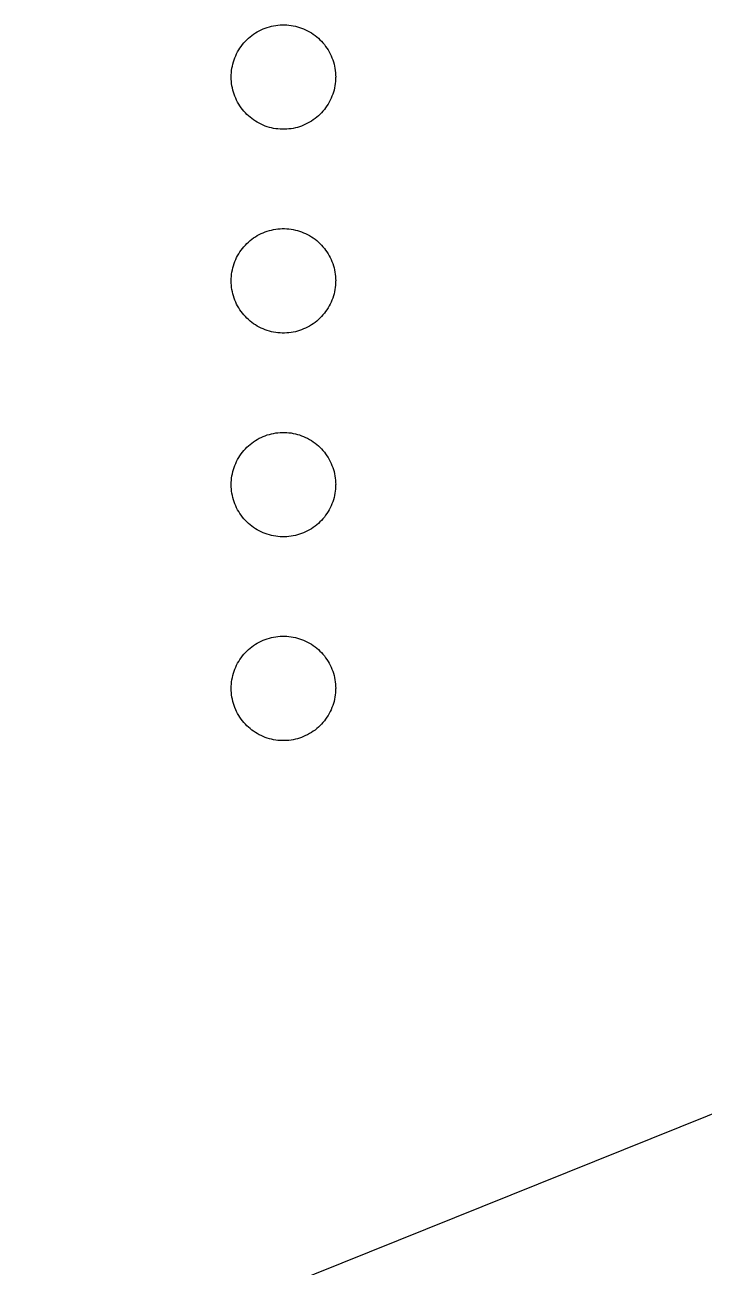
# Model space of a CAD drawing. Extents: x 110 to 524, y 98 to 323.
# Drawn here: x 471.09 to 497.75, y 155.87 to 204.64 of the extents above; entities that cross this region are included whole.
import ezdxf

# ---------------------------------------------------------------- set-up
doc = ezdxf.new("R2010")
doc.units = 0

msp = doc.modelspace()

# ---------------------------------------------------------------- linework, layer by layer
at = {"color": 7}
for points in [[(480.142077, 204.323284), (480.216161, 204.365617)], [(480.216161, 204.365617), (480.291038, 204.40795)], [(480.291038, 204.40795), (480.368031, 204.447638)], [(480.368031, 204.447638), (480.447142, 204.482034)], [(480.447142, 204.482034), (480.525987, 204.513783)], [(480.525987, 204.513783), (480.60695, 204.540242)], [(480.60695, 204.540242), (480.690029, 204.5667)], [(480.690029, 204.5667), (480.773108, 204.587867)], [(480.773108, 204.587867), (480.856981, 204.606388)], [(480.856981, 204.606388), (480.941118, 204.619617)], [(480.941118, 204.619617), (481.027108, 204.6302)], [(481.027108, 204.6302), (481.112039, 204.638137)], [(481.112039, 204.638137), (481.198028, 204.640783)], [(481.198028, 204.640783), (481.284018, 204.640783)], [(481.284018, 204.640783), (481.370007, 204.638137)], [(481.370007, 204.638137), (481.454938, 204.6302)], [(481.454938, 204.6302), (481.540134, 204.619617)], [(481.540134, 204.619617), (481.625065, 204.606388)], [(481.625065, 204.606388), (481.708938, 204.587867)], [(481.708938, 204.587867), (481.792017, 204.5667)], [(481.792017, 204.5667), (481.874038, 204.540242)], [(481.874038, 204.540242), (481.955, 204.513783)], [(481.955, 204.513783), (482.034904, 204.482034)], [(482.034904, 204.482034), (482.114014, 204.447638)], [(482.114014, 204.447638), (482.191008, 204.40795)], [(482.191008, 204.40795), (482.26615, 204.365617)], [(482.26615, 204.365617), (482.33891, 204.323284)], [(479.581955, 203.796764), (479.634078, 203.865555)], [(479.634078, 203.865555), (479.689111, 203.931701)], [(479.689111, 203.931701), (479.747055, 203.995201)], [(479.747055, 203.995201), (479.807115, 204.056055)], [(479.807115, 204.056055), (479.869028, 204.114263)], [(479.869028, 204.114263), (479.934115, 204.172471)], [(479.934115, 204.172471), (480.002113, 204.225388)], [(480.002113, 204.225388), (480.070905, 204.275659)], [(480.070905, 204.275659), (480.142077, 204.323284)], [(482.33891, 204.323284), (482.411141, 204.275659)], [(482.411141, 204.275659), (482.480991, 204.225388)], [(482.480991, 204.225388), (482.547931, 204.172471)], [(482.547931, 204.172471), (482.613018, 204.114263)], [(482.613018, 204.114263), (482.67493, 204.056055)], [(482.67493, 204.056055), (482.734991, 203.995201)], [(482.734991, 203.995201), (482.792934, 203.931701)], [(482.792934, 203.931701), (482.847968, 203.865555)], [(482.847968, 203.865555), (482.899032, 203.796764)], [(479.335099, 203.346972), (479.367908, 203.426347)], [(479.367908, 203.426347), (479.404949, 203.503076)], [(479.404949, 203.503076), (479.444901, 203.579805)], [(479.444901, 203.579805), (479.48697, 203.653889)], [(479.48697, 203.653889), (479.533007, 203.725326)], [(479.533007, 203.725326), (479.581955, 203.796764)], [(482.899032, 203.796764), (482.94798, 203.725326)], [(482.94798, 203.725326), (482.994018, 203.653889)], [(482.994018, 203.653889), (483.037145, 203.579805)], [(483.037145, 203.579805), (483.077097, 203.503076)], [(483.077097, 203.503076), (483.114138, 203.426347)], [(483.114138, 203.426347), (483.146947, 203.346972)], [(479.207041, 202.849556), (479.218947, 202.934223)], [(479.218947, 202.934223), (479.236145, 203.01889)], [(479.236145, 203.01889), (479.254931, 203.10091)], [(479.254931, 203.10091), (479.277949, 203.182931)], [(479.277949, 203.182931), (479.304937, 203.264952)], [(479.304937, 203.264952), (479.335099, 203.346972)], [(483.146947, 203.346972), (483.177109, 203.264952)], [(483.177109, 203.264952), (483.203038, 203.182931)], [(483.203038, 203.182931), (483.227115, 203.10091)], [(483.227115, 203.10091), (483.245901, 203.01889)], [(483.245901, 203.01889), (483.26204, 202.934223)], [(483.26204, 202.934223), (483.275005, 202.849556)], [(479.193018, 202.505599), (479.190372, 202.590265)], [(479.190902, 202.590265), (479.193547, 202.677577)], [(479.193018, 202.677577), (479.198045, 202.762244)], [(479.198045, 202.420932), (479.193018, 202.505599)], [(479.198045, 202.762244), (479.207041, 202.849556)], [(479.207041, 202.33362), (479.198045, 202.420932)], [(483.275005, 202.849556), (483.284001, 202.762244)], [(483.284001, 202.420932), (483.275005, 202.33362)], [(483.284001, 202.762244), (483.289028, 202.677577)], [(483.289028, 202.505599), (483.284001, 202.420932)], [(483.291144, 202.590265), (483.288498, 202.505599)], [(483.289028, 202.677577), (483.291673, 202.590265)], [(479.218947, 202.248953), (479.207041, 202.33362)], [(479.236145, 202.164286), (479.218947, 202.248953)], [(479.254931, 202.082266), (479.236145, 202.164286)], [(479.277949, 201.997599), (479.254931, 202.082266)], [(479.304937, 201.918224), (479.277949, 201.997599)], [(479.335099, 201.836204), (479.304937, 201.918224)], [(483.177109, 201.918224), (483.146947, 201.836204)], [(483.203038, 201.997599), (483.177109, 201.918224)], [(483.227115, 202.082266), (483.203038, 201.997599)], [(483.245901, 202.164286), (483.227115, 202.082266)], [(483.26204, 202.248953), (483.245901, 202.164286)], [(483.275005, 202.33362), (483.26204, 202.248953)], [(479.367908, 201.756829), (479.335099, 201.836204)], [(479.404949, 201.6801), (479.367908, 201.756829)], [(479.444901, 201.60337), (479.404949, 201.6801)], [(479.48697, 201.529287), (479.444901, 201.60337)], [(479.533007, 201.45785), (479.48697, 201.529287)], [(479.581955, 201.386412), (479.533007, 201.45785)], [(482.94798, 201.45785), (482.899032, 201.386412)], [(482.994018, 201.529287), (482.94798, 201.45785)], [(483.037145, 201.60337), (482.994018, 201.529287)], [(483.077097, 201.6801), (483.037145, 201.60337)], [(483.114138, 201.756829), (483.077097, 201.6801)], [(483.146947, 201.836204), (483.114138, 201.756829)], [(479.634078, 201.317621), (479.581955, 201.386412)], [(479.689111, 201.251475), (479.634078, 201.317621)], [(479.747055, 201.187975), (479.689111, 201.251475)], [(479.807115, 201.127121), (479.747055, 201.187975)], [(479.869028, 201.068913), (479.807115, 201.127121)], [(479.934115, 201.01335), (479.869028, 201.068913)], [(480.002113, 200.957788), (479.934115, 201.01335)], [(480.070905, 200.907517), (480.002113, 200.957788)], [(482.480991, 200.957788), (482.411141, 200.907517)], [(482.547931, 201.01335), (482.480991, 200.957788)], [(482.613018, 201.068913), (482.547931, 201.01335)], [(482.67493, 201.127121), (482.613018, 201.068913)], [(482.734991, 201.187975), (482.67493, 201.127121)], [(482.792934, 201.251475), (482.734991, 201.187975)], [(482.847968, 201.317621), (482.792934, 201.251475)], [(482.899032, 201.386412), (482.847968, 201.317621)], [(480.142077, 200.859892), (480.070905, 200.907517)], [(480.216161, 200.817559), (480.142077, 200.859892)], [(480.291038, 200.775226), (480.216161, 200.817559)], [(480.368031, 200.735538), (480.291038, 200.775226)], [(480.447142, 200.701142), (480.368031, 200.735538)], [(480.525987, 200.669392), (480.447142, 200.701142)], [(480.60695, 200.642934), (480.525987, 200.669392)], [(480.690029, 200.616476), (480.60695, 200.642934)], [(480.773108, 200.595309), (480.690029, 200.616476)], [(480.856981, 200.576788), (480.773108, 200.595309)], [(480.941118, 200.563559), (480.856981, 200.576788)], [(481.027108, 200.552976), (480.941118, 200.563559)], [(481.112039, 200.545038), (481.027108, 200.552976)], [(481.198028, 200.542393), (481.112039, 200.545038)], [(481.284018, 200.542393), (481.198028, 200.542393)], [(481.370007, 200.545038), (481.284018, 200.542393)], [(481.454938, 200.552976), (481.370007, 200.545038)], [(481.540134, 200.563559), (481.454938, 200.552976)], [(481.625065, 200.576788), (481.540134, 200.563559)], [(481.708938, 200.595309), (481.625065, 200.576788)], [(481.792017, 200.616476), (481.708938, 200.595309)], [(481.874038, 200.642934), (481.792017, 200.616476)], [(481.955, 200.669392), (481.874038, 200.642934)], [(482.034904, 200.701142), (481.955, 200.669392)], [(482.114014, 200.735538), (482.034904, 200.701142)], [(482.191008, 200.775226), (482.114014, 200.735538)], [(482.26615, 200.817559), (482.191008, 200.775226)], [(482.33891, 200.859892), (482.26615, 200.817559)], [(482.411141, 200.907517), (482.33891, 200.859892)], [(480.525987, 196.512794), (480.60695, 196.541898)], [(480.60695, 196.541898), (480.690029, 196.56571)], [(480.690029, 196.56571), (480.773108, 196.586877)], [(480.773108, 196.586877), (480.856981, 196.605398)], [(480.856981, 196.605398), (480.941118, 196.618627)], [(480.941118, 196.618627), (481.027108, 196.62921)], [(481.027108, 196.62921), (481.112039, 196.637148)], [(481.112039, 196.637148), (481.198028, 196.639793)], [(481.198028, 196.639793), (481.284018, 196.639793)], [(481.284018, 196.639793), (481.370007, 196.637148)], [(481.370007, 196.637148), (481.454938, 196.62921)], [(481.454938, 196.62921), (481.540134, 196.618627)], [(481.540134, 196.618627), (481.625065, 196.605398)], [(481.625065, 196.605398), (481.708938, 196.586877)], [(481.708938, 196.586877), (481.792017, 196.56571)], [(481.792017, 196.56571), (481.874038, 196.541898)], [(481.874038, 196.541898), (481.955, 196.512794)], [(479.747055, 195.994211), (479.807115, 196.055065)], [(479.807115, 196.055065), (479.869028, 196.115919)], [(479.869028, 196.115919), (479.934115, 196.171481)], [(479.934115, 196.171481), (480.002113, 196.224398)], [(480.002113, 196.224398), (480.070905, 196.274669)], [(480.070905, 196.274669), (480.142077, 196.322294)], [(480.142077, 196.322294), (480.216161, 196.367273)], [(480.216161, 196.367273), (480.291038, 196.40696)], [(480.291038, 196.40696), (480.368031, 196.446648)], [(480.368031, 196.446648), (480.447142, 196.481044)], [(480.447142, 196.481044), (480.525987, 196.512794)], [(481.955, 196.512794), (482.034904, 196.481044)], [(482.034904, 196.481044), (482.114014, 196.446648)], [(482.114014, 196.446648), (482.191008, 196.40696)], [(482.191008, 196.40696), (482.26615, 196.367273)], [(482.26615, 196.367273), (482.33891, 196.322294)], [(482.33891, 196.322294), (482.411141, 196.274669)], [(482.411141, 196.274669), (482.480991, 196.224398)], [(482.480991, 196.224398), (482.547931, 196.171481)], [(482.547931, 196.171481), (482.613018, 196.115919)], [(482.613018, 196.115919), (482.67493, 196.055065)], [(482.67493, 196.055065), (482.734991, 195.994211)], [(479.404949, 195.502086), (479.444901, 195.578816)], [(479.444901, 195.578816), (479.48697, 195.652899)], [(479.48697, 195.652899), (479.533007, 195.726982)], [(479.533007, 195.726982), (479.581955, 195.795774)], [(479.581955, 195.795774), (479.634078, 195.864565)], [(479.634078, 195.864565), (479.689111, 195.930711)], [(479.689111, 195.930711), (479.747055, 195.994211)], [(482.734991, 195.994211), (482.792934, 195.930711)], [(482.792934, 195.930711), (482.847968, 195.864565)], [(482.847968, 195.864565), (482.899032, 195.795774)], [(482.899032, 195.795774), (482.94798, 195.726982)], [(482.94798, 195.726982), (482.994018, 195.652899)], [(482.994018, 195.652899), (483.037145, 195.578816)], [(483.037145, 195.578816), (483.077097, 195.502086)], [(479.236145, 195.0179), (479.254931, 195.102566)], [(479.254931, 195.102566), (479.277949, 195.184587)], [(479.277949, 195.184587), (479.304937, 195.266608)], [(479.304937, 195.266608), (479.335099, 195.345983)], [(479.335099, 195.345983), (479.367908, 195.425357)], [(479.367908, 195.425357), (479.404949, 195.502086)], [(483.077097, 195.502086), (483.114138, 195.425357)], [(483.114138, 195.425357), (483.146947, 195.345983)], [(483.146947, 195.345983), (483.177109, 195.266608)], [(483.177109, 195.266608), (483.203038, 195.184587)], [(483.203038, 195.184587), (483.227115, 195.102566)], [(483.227115, 195.102566), (483.245901, 195.0179)], [(479.193018, 194.504609), (479.190372, 194.591921)], [(479.190902, 194.591921), (479.193547, 194.676588)], [(479.193018, 194.676588), (479.198045, 194.7639)], [(479.198045, 194.7639), (479.207041, 194.848566)], [(479.207041, 194.848566), (479.218947, 194.933233)], [(479.218947, 194.933233), (479.236145, 195.0179)], [(483.245901, 195.0179), (483.26204, 194.933233)], [(483.26204, 194.933233), (483.275005, 194.848566)], [(483.275005, 194.848566), (483.284001, 194.7639)], [(483.284001, 194.7639), (483.289028, 194.676588)], [(483.291144, 194.591921), (483.288498, 194.504609)], [(483.289028, 194.676588), (483.291673, 194.591921)], [(479.198045, 194.419942), (479.193018, 194.504609)], [(479.207041, 194.335275), (479.198045, 194.419942)], [(479.218947, 194.250609), (479.207041, 194.335275)], [(479.236145, 194.165942), (479.218947, 194.250609)], [(479.254931, 194.081276), (479.236145, 194.165942)], [(483.245901, 194.165942), (483.227115, 194.081276)], [(483.26204, 194.250609), (483.245901, 194.165942)], [(483.275005, 194.335275), (483.26204, 194.250609)], [(483.284001, 194.419942), (483.275005, 194.335275)], [(483.289028, 194.504609), (483.284001, 194.419942)], [(479.277949, 193.999255), (479.254931, 194.081276)], [(479.304937, 193.917234), (479.277949, 193.999255)], [(479.335099, 193.837859), (479.304937, 193.917234)], [(479.367908, 193.758485), (479.335099, 193.837859)], [(479.404949, 193.67911), (479.367908, 193.758485)], [(479.444901, 193.605026), (479.404949, 193.67911)], [(483.077097, 193.67911), (483.037145, 193.605026)], [(483.114138, 193.758485), (483.077097, 193.67911)], [(483.146947, 193.837859), (483.114138, 193.758485)], [(483.177109, 193.917234), (483.146947, 193.837859)], [(483.203038, 193.999255), (483.177109, 193.917234)], [(483.227115, 194.081276), (483.203038, 193.999255)], [(479.48697, 193.530943), (479.444901, 193.605026)], [(479.533007, 193.45686), (479.48697, 193.530943)], [(479.581955, 193.385422), (479.533007, 193.45686)], [(479.634078, 193.319277), (479.581955, 193.385422)], [(479.689111, 193.253131), (479.634078, 193.319277)], [(479.747055, 193.186985), (479.689111, 193.253131)], [(479.807115, 193.126131), (479.747055, 193.186985)], [(479.869028, 193.067923), (479.807115, 193.126131)], [(482.67493, 193.126131), (482.613018, 193.067923)], [(482.734991, 193.186985), (482.67493, 193.126131)], [(482.792934, 193.253131), (482.734991, 193.186985)], [(482.847968, 193.319277), (482.792934, 193.253131)], [(482.899032, 193.385422), (482.847968, 193.319277)], [(482.94798, 193.45686), (482.899032, 193.385422)], [(482.994018, 193.530943), (482.94798, 193.45686)], [(483.037145, 193.605026), (482.994018, 193.530943)], [(479.934115, 193.01236), (479.869028, 193.067923)], [(480.002113, 192.959444), (479.934115, 193.01236)], [(480.070905, 192.909173), (480.002113, 192.959444)], [(480.142077, 192.861548), (480.070905, 192.909173)], [(480.216161, 192.816569), (480.142077, 192.861548)], [(480.291038, 192.774236), (480.216161, 192.816569)], [(480.368031, 192.737194), (480.291038, 192.774236)], [(480.447142, 192.702798), (480.368031, 192.737194)], [(480.525987, 192.671048), (480.447142, 192.702798)], [(480.60695, 192.641944), (480.525987, 192.671048)], [(480.690029, 192.618132), (480.60695, 192.641944)], [(481.874038, 192.641944), (481.792017, 192.618132)], [(481.955, 192.671048), (481.874038, 192.641944)], [(482.034904, 192.702798), (481.955, 192.671048)], [(482.114014, 192.737194), (482.034904, 192.702798)], [(482.191008, 192.774236), (482.114014, 192.737194)], [(482.26615, 192.816569), (482.191008, 192.774236)], [(482.33891, 192.861548), (482.26615, 192.816569)], [(482.411141, 192.909173), (482.33891, 192.861548)], [(482.480991, 192.959444), (482.411141, 192.909173)], [(482.547931, 193.01236), (482.480991, 192.959444)], [(482.613018, 193.067923), (482.547931, 193.01236)], [(480.773108, 192.594319), (480.690029, 192.618132)], [(480.856981, 192.578444), (480.773108, 192.594319)], [(480.941118, 192.562569), (480.856981, 192.578444)], [(481.027108, 192.551986), (480.941118, 192.562569)], [(481.112039, 192.546694), (481.027108, 192.551986)], [(481.198028, 192.541403), (481.112039, 192.546694)], [(481.284018, 192.541403), (481.198028, 192.541403)], [(481.370007, 192.546694), (481.284018, 192.541403)], [(481.454938, 192.551986), (481.370007, 192.546694)], [(481.540134, 192.562569), (481.454938, 192.551986)], [(481.625065, 192.578444), (481.540134, 192.562569)], [(481.708938, 192.594319), (481.625065, 192.578444)], [(481.792017, 192.618132), (481.708938, 192.594319)], [(480.002113, 188.223408), (480.070905, 188.273679)], [(480.070905, 188.273679), (480.142077, 188.321304)], [(480.142077, 188.321304), (480.216161, 188.366283)], [(480.216161, 188.366283), (480.291038, 188.408616)], [(480.291038, 188.408616), (480.368031, 188.445658)], [(480.368031, 188.445658), (480.447142, 188.4827)], [(480.447142, 188.4827), (480.525987, 188.511804)], [(480.525987, 188.511804), (480.60695, 188.540908)], [(480.60695, 188.540908), (480.690029, 188.56472)], [(480.690029, 188.56472), (480.773108, 188.588533)], [(480.773108, 188.588533), (480.856981, 188.604408)], [(480.856981, 188.604408), (480.941118, 188.620283)], [(480.941118, 188.620283), (481.027108, 188.630866)], [(481.027108, 188.630866), (481.112039, 188.638803)], [(481.112039, 188.638803), (481.198028, 188.641449)], [(481.198028, 188.641449), (481.284018, 188.641449)], [(481.284018, 188.641449), (481.370007, 188.638803)], [(481.370007, 188.638803), (481.454938, 188.630866)], [(481.454938, 188.630866), (481.540134, 188.620283)], [(481.540134, 188.620283), (481.625065, 188.604408)], [(481.625065, 188.604408), (481.708938, 188.588533)], [(481.708938, 188.588533), (481.792017, 188.56472)], [(481.792017, 188.56472), (481.874038, 188.540908)], [(481.874038, 188.540908), (481.955, 188.511804)], [(481.955, 188.511804), (482.034904, 188.4827)], [(482.034904, 188.4827), (482.114014, 188.445658)], [(482.114014, 188.445658), (482.191008, 188.408616)], [(482.191008, 188.408616), (482.26615, 188.366283)], [(482.26615, 188.366283), (482.33891, 188.321304)], [(482.33891, 188.321304), (482.411141, 188.273679)], [(482.411141, 188.273679), (482.480991, 188.223408)], [(479.533007, 187.725992), (479.581955, 187.79743)], [(479.581955, 187.79743), (479.634078, 187.863575)], [(479.634078, 187.863575), (479.689111, 187.932367)], [(479.689111, 187.932367), (479.747055, 187.995867)], [(479.747055, 187.995867), (479.807115, 188.056721)], [(479.807115, 188.056721), (479.869028, 188.114929)], [(479.869028, 188.114929), (479.934115, 188.170492)], [(479.934115, 188.170492), (480.002113, 188.223408)], [(482.480991, 188.223408), (482.547931, 188.170492)], [(482.547931, 188.170492), (482.613018, 188.114929)], [(482.613018, 188.114929), (482.67493, 188.056721)], [(482.67493, 188.056721), (482.734991, 187.995867)], [(482.734991, 187.995867), (482.792934, 187.932367)], [(482.792934, 187.932367), (482.847968, 187.863575)], [(482.847968, 187.863575), (482.899032, 187.79743)], [(482.899032, 187.79743), (482.94798, 187.725992)], [(479.304937, 187.265618), (479.335099, 187.344993)], [(479.335099, 187.344993), (479.367908, 187.424368)], [(479.367908, 187.424368), (479.404949, 187.503742)], [(479.404949, 187.503742), (479.444901, 187.580471)], [(479.444901, 187.580471), (479.48697, 187.654555)], [(479.48697, 187.654555), (479.533007, 187.725992)], [(482.94798, 187.725992), (482.994018, 187.654555)], [(482.994018, 187.654555), (483.037145, 187.580471)], [(483.037145, 187.580471), (483.077097, 187.503742)], [(483.077097, 187.503742), (483.114138, 187.424368)], [(483.114138, 187.424368), (483.146947, 187.344993)], [(483.146947, 187.344993), (483.177109, 187.265618)], [(479.198045, 186.76291), (479.207041, 186.847577)], [(479.207041, 186.847577), (479.218947, 186.932243)], [(479.218947, 186.932243), (479.236145, 187.01691)], [(479.236145, 187.01691), (479.254931, 187.101576)], [(479.254931, 187.101576), (479.277949, 187.183597)], [(479.277949, 187.183597), (479.304937, 187.265618)], [(483.177109, 187.265618), (483.203038, 187.183597)], [(483.203038, 187.183597), (483.227115, 187.101576)], [(483.227115, 187.101576), (483.245901, 187.01691)], [(483.245901, 187.01691), (483.26204, 186.932243)], [(483.26204, 186.932243), (483.275005, 186.847577)], [(483.275005, 186.847577), (483.284001, 186.76291)], [(479.193018, 186.506264), (479.190372, 186.590931)], [(479.190902, 186.590931), (479.193547, 186.678243)], [(479.193018, 186.678243), (479.198045, 186.76291)], [(479.198045, 186.418952), (479.193018, 186.506264)], [(479.207041, 186.334286), (479.198045, 186.418952)], [(479.218947, 186.249619), (479.207041, 186.334286)], [(483.275005, 186.334286), (483.26204, 186.249619)], [(483.284001, 186.418952), (483.275005, 186.334286)], [(483.284001, 186.76291), (483.289028, 186.678243)], [(483.289028, 186.506264), (483.284001, 186.418952)], [(483.291144, 186.590931), (483.288498, 186.506264)], [(483.289028, 186.678243), (483.291673, 186.590931)], [(479.236145, 186.164952), (479.218947, 186.249619)], [(479.254931, 186.082932), (479.236145, 186.164952)], [(479.277949, 185.998265), (479.254931, 186.082932)], [(479.304937, 185.916244), (479.277949, 185.998265)], [(479.335099, 185.83687), (479.304937, 185.916244)], [(479.367908, 185.757495), (479.335099, 185.83687)], [(483.146947, 185.83687), (483.114138, 185.757495)], [(483.177109, 185.916244), (483.146947, 185.83687)], [(483.203038, 185.998265), (483.177109, 185.916244)], [(483.227115, 186.082932), (483.203038, 185.998265)], [(483.245901, 186.164952), (483.227115, 186.082932)], [(483.26204, 186.249619), (483.245901, 186.164952)], [(479.404949, 185.680766), (479.367908, 185.757495)], [(479.444901, 185.604036), (479.404949, 185.680766)], [(479.48697, 185.529953), (479.444901, 185.604036)], [(479.533007, 185.458516), (479.48697, 185.529953)], [(479.581955, 185.387078), (479.533007, 185.458516)], [(479.634078, 185.318287), (479.581955, 185.387078)], [(482.899032, 185.387078), (482.847968, 185.318287)], [(482.94798, 185.458516), (482.899032, 185.387078)], [(482.994018, 185.529953), (482.94798, 185.458516)], [(483.037145, 185.604036), (482.994018, 185.529953)], [(483.077097, 185.680766), (483.037145, 185.604036)], [(483.114138, 185.757495), (483.077097, 185.680766)], [(479.689111, 185.252141), (479.634078, 185.318287)], [(479.747055, 185.188641), (479.689111, 185.252141)], [(479.807115, 185.127787), (479.747055, 185.188641)], [(479.869028, 185.066933), (479.807115, 185.127787)], [(479.934115, 185.011371), (479.869028, 185.066933)], [(480.002113, 184.958454), (479.934115, 185.011371)], [(480.070905, 184.908183), (480.002113, 184.958454)], [(480.142077, 184.860558), (480.070905, 184.908183)], [(480.216161, 184.815579), (480.142077, 184.860558)], [(482.33891, 184.860558), (482.26615, 184.815579)], [(482.411141, 184.908183), (482.33891, 184.860558)], [(482.480991, 184.958454), (482.411141, 184.908183)], [(482.547931, 185.011371), (482.480991, 184.958454)], [(482.613018, 185.066933), (482.547931, 185.011371)], [(482.67493, 185.127787), (482.613018, 185.066933)], [(482.734991, 185.188641), (482.67493, 185.127787)], [(482.792934, 185.252141), (482.734991, 185.188641)], [(482.847968, 185.318287), (482.792934, 185.252141)], [(480.291038, 184.775892), (480.216161, 184.815579)], [(480.368031, 184.736204), (480.291038, 184.775892)], [(480.447142, 184.701808), (480.368031, 184.736204)], [(480.525987, 184.670058), (480.447142, 184.701808)], [(480.60695, 184.640954), (480.525987, 184.670058)], [(480.690029, 184.617142), (480.60695, 184.640954)], [(480.773108, 184.595975), (480.690029, 184.617142)], [(480.856981, 184.577454), (480.773108, 184.595975)], [(480.941118, 184.564225), (480.856981, 184.577454)], [(481.027108, 184.553642), (480.941118, 184.564225)], [(481.112039, 184.545704), (481.027108, 184.553642)], [(481.198028, 184.543059), (481.112039, 184.545704)], [(481.284018, 184.543059), (481.198028, 184.543059)], [(481.370007, 184.545704), (481.284018, 184.543059)], [(481.454938, 184.553642), (481.370007, 184.545704)], [(481.540134, 184.564225), (481.454938, 184.553642)], [(481.625065, 184.577454), (481.540134, 184.564225)], [(481.708938, 184.595975), (481.625065, 184.577454)], [(481.792017, 184.617142), (481.708938, 184.595975)], [(481.874038, 184.640954), (481.792017, 184.617142)], [(481.955, 184.670058), (481.874038, 184.640954)], [(482.034904, 184.701808), (481.955, 184.670058)], [(482.114014, 184.736204), (482.034904, 184.701808)], [(482.191008, 184.775892), (482.114014, 184.736204)], [(482.26615, 184.815579), (482.191008, 184.775892)], [(480.291038, 180.407626), (480.368031, 180.447314)], [(480.368031, 180.447314), (480.447142, 180.48171)], [(480.447142, 180.48171), (480.525987, 180.51346)], [(480.525987, 180.51346), (480.60695, 180.542564)], [(480.60695, 180.542564), (480.690029, 180.566376)], [(480.690029, 180.566376), (480.773108, 180.587543)], [(480.773108, 180.587543), (480.856981, 180.606064)], [(480.856981, 180.606064), (480.941118, 180.619293)], [(480.941118, 180.619293), (481.027108, 180.629876)], [(481.027108, 180.629876), (481.112039, 180.637814)], [(481.112039, 180.637814), (481.198028, 180.640459)], [(481.198028, 180.640459), (481.284018, 180.640459)], [(481.284018, 180.640459), (481.370007, 180.637814)], [(481.370007, 180.637814), (481.454938, 180.629876)], [(481.454938, 180.629876), (481.540134, 180.619293)], [(481.540134, 180.619293), (481.625065, 180.606064)], [(481.625065, 180.606064), (481.708938, 180.587543)], [(481.708938, 180.587543), (481.792017, 180.566376)], [(481.792017, 180.566376), (481.874038, 180.542564)], [(481.874038, 180.542564), (481.955, 180.51346)], [(481.955, 180.51346), (482.034904, 180.48171)], [(482.034904, 180.48171), (482.114014, 180.447314)], [(482.114014, 180.447314), (482.191008, 180.407626)], [(479.689111, 179.931377), (479.747055, 179.994877)], [(479.747055, 179.994877), (479.807115, 180.055731)], [(479.807115, 180.055731), (479.869028, 180.113939)], [(479.869028, 180.113939), (479.934115, 180.172147)], [(479.934115, 180.172147), (480.002113, 180.225064)], [(480.002113, 180.225064), (480.070905, 180.275335)], [(480.070905, 180.275335), (480.142077, 180.32296)], [(480.142077, 180.32296), (480.216161, 180.367939)], [(480.216161, 180.367939), (480.291038, 180.407626)], [(482.191008, 180.407626), (482.26615, 180.367939)], [(482.26615, 180.367939), (482.33891, 180.32296)], [(482.33891, 180.32296), (482.411141, 180.275335)], [(482.411141, 180.275335), (482.480991, 180.225064)], [(482.480991, 180.225064), (482.547931, 180.172147)], [(482.547931, 180.172147), (482.613018, 180.113939)], [(482.613018, 180.113939), (482.67493, 180.055731)], [(482.67493, 180.055731), (482.734991, 179.994877)], [(482.734991, 179.994877), (482.792934, 179.931377)], [(479.367908, 179.426023), (479.404949, 179.502752)], [(479.404949, 179.502752), (479.444901, 179.579482)], [(479.444901, 179.579482), (479.48697, 179.653565)], [(479.48697, 179.653565), (479.533007, 179.725002)], [(479.533007, 179.725002), (479.581955, 179.79644)], [(479.581955, 179.79644), (479.634078, 179.865231)], [(479.634078, 179.865231), (479.689111, 179.931377)], [(482.792934, 179.931377), (482.847968, 179.865231)], [(482.847968, 179.865231), (482.899032, 179.79644)], [(482.899032, 179.79644), (482.94798, 179.725002)], [(482.94798, 179.725002), (482.994018, 179.653565)], [(482.994018, 179.653565), (483.037145, 179.579482)], [(483.037145, 179.579482), (483.077097, 179.502752)], [(483.077097, 179.502752), (483.114138, 179.426023)], [(479.218947, 178.933899), (479.236145, 179.018566)], [(479.236145, 179.018566), (479.254931, 179.100586)], [(479.254931, 179.100586), (479.277949, 179.185253)], [(479.277949, 179.185253), (479.304937, 179.264628)], [(479.304937, 179.264628), (479.335099, 179.346649)], [(479.335099, 179.346649), (479.367908, 179.426023)], [(483.114138, 179.426023), (483.146947, 179.346649)], [(483.146947, 179.346649), (483.177109, 179.264628)], [(483.177109, 179.264628), (483.203038, 179.185253)], [(483.203038, 179.185253), (483.227115, 179.100586)], [(483.227115, 179.100586), (483.245901, 179.018566)], [(483.245901, 179.018566), (483.26204, 178.933899)], [(479.193018, 178.505275), (479.190372, 178.592587)], [(479.190902, 178.592587), (479.193547, 178.677254)], [(479.193018, 178.677254), (479.198045, 178.76192)], [(479.198045, 178.420608), (479.193018, 178.505275)], [(479.198045, 178.76192), (479.207041, 178.849232)], [(479.207041, 178.849232), (479.218947, 178.933899)], [(483.26204, 178.933899), (483.275005, 178.849232)], [(483.275005, 178.849232), (483.284001, 178.76192)], [(483.284001, 178.76192), (483.289028, 178.677254)], [(483.289028, 178.505275), (483.284001, 178.420608)], [(483.291144, 178.592587), (483.288498, 178.505275)], [(483.289028, 178.677254), (483.291673, 178.592587)], [(479.207041, 178.335941), (479.198045, 178.420608)], [(479.218947, 178.248629), (479.207041, 178.335941)], [(479.236145, 178.166608), (479.218947, 178.248629)], [(479.254931, 178.081942), (479.236145, 178.166608)], [(479.277949, 177.999921), (479.254931, 178.081942)], [(483.227115, 178.081942), (483.203038, 177.999921)], [(483.245901, 178.166608), (483.227115, 178.081942)], [(483.26204, 178.248629), (483.245901, 178.166608)], [(483.275005, 178.335941), (483.26204, 178.248629)], [(483.284001, 178.420608), (483.275005, 178.335941)], [(479.304937, 177.9179), (479.277949, 177.999921)], [(479.335099, 177.83588), (479.304937, 177.9179)], [(479.367908, 177.756505), (479.335099, 177.83588)], [(479.404949, 177.679776), (479.367908, 177.756505)], [(479.444901, 177.603047), (479.404949, 177.679776)], [(479.48697, 177.528963), (479.444901, 177.603047)], [(479.533007, 177.457526), (479.48697, 177.528963)], [(482.994018, 177.528963), (482.94798, 177.457526)], [(483.037145, 177.603047), (482.994018, 177.528963)], [(483.077097, 177.679776), (483.037145, 177.603047)], [(483.114138, 177.756505), (483.077097, 177.679776)], [(483.146947, 177.83588), (483.114138, 177.756505)], [(483.177109, 177.9179), (483.146947, 177.83588)], [(483.203038, 177.999921), (483.177109, 177.9179)], [(479.581955, 177.386088), (479.533007, 177.457526)], [(479.634078, 177.317297), (479.581955, 177.386088)], [(479.689111, 177.251151), (479.634078, 177.317297)], [(479.747055, 177.187651), (479.689111, 177.251151)], [(479.807115, 177.126797), (479.747055, 177.187651)], [(479.869028, 177.068589), (479.807115, 177.126797)], [(479.934115, 177.013026), (479.869028, 177.068589)], [(482.613018, 177.068589), (482.547931, 177.013026)], [(482.67493, 177.126797), (482.613018, 177.068589)], [(482.734991, 177.187651), (482.67493, 177.126797)], [(482.792934, 177.251151), (482.734991, 177.187651)], [(482.847968, 177.317297), (482.792934, 177.251151)], [(482.899032, 177.386088), (482.847968, 177.317297)], [(482.94798, 177.457526), (482.899032, 177.386088)], [(480.002113, 176.957464), (479.934115, 177.013026)], [(480.070905, 176.907193), (480.002113, 176.957464)], [(480.142077, 176.859568), (480.070905, 176.907193)], [(480.216161, 176.817235), (480.142077, 176.859568)], [(480.291038, 176.774902), (480.216161, 176.817235)], [(480.368031, 176.73786), (480.291038, 176.774902)], [(480.447142, 176.700819), (480.368031, 176.73786)], [(480.525987, 176.669069), (480.447142, 176.700819)], [(480.60695, 176.64261), (480.525987, 176.669069)], [(480.690029, 176.616152), (480.60695, 176.64261)], [(480.773108, 176.594985), (480.690029, 176.616152)], [(480.856981, 176.57911), (480.773108, 176.594985)], [(480.941118, 176.563235), (480.856981, 176.57911)], [(481.027108, 176.552652), (480.941118, 176.563235)], [(481.112039, 176.544715), (481.027108, 176.552652)], [(481.198028, 176.542069), (481.112039, 176.544715)], [(481.370007, 176.544715), (481.284018, 176.542069)], [(481.454938, 176.552652), (481.370007, 176.544715)], [(481.540134, 176.563235), (481.454938, 176.552652)], [(481.625065, 176.57911), (481.540134, 176.563235)], [(481.708938, 176.594985), (481.625065, 176.57911)], [(481.792017, 176.616152), (481.708938, 176.594985)], [(481.874038, 176.64261), (481.792017, 176.616152)], [(481.955, 176.669069), (481.874038, 176.64261)], [(482.034904, 176.700819), (481.955, 176.669069)], [(482.114014, 176.73786), (482.034904, 176.700819)], [(482.191008, 176.774902), (482.114014, 176.73786)], [(482.26615, 176.817235), (482.191008, 176.774902)], [(482.33891, 176.859568), (482.26615, 176.817235)], [(482.411141, 176.907193), (482.33891, 176.859568)], [(482.480991, 176.957464), (482.411141, 176.907193)], [(482.547931, 177.013026), (482.480991, 176.957464)], [(481.284018, 176.542069), (481.198028, 176.542069)], [(360.914098, 106.697454), (524.416074, 172.491303)]]:
    msp.add_lwpolyline(points, dxfattribs=at)

doc.saveas('drawing.dxf')
